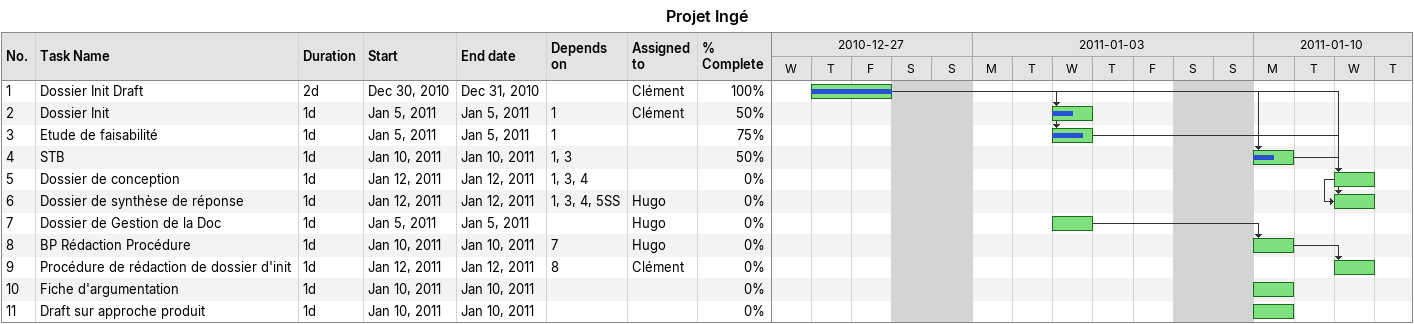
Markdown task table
Projet Ingé

| ID | Task | Duration | Start | Finish | Predecessors | Resources | % complete |
|---|---|---|---|---|---|---|---|
| 1 | Dossier Init Draft | 2d | 2010-12-30 | 2010-12-31 |  | Clément | 100 |
| 2 | Dossier Init | 1d | 2011-01-05 | 2011-01-05 | 1 | Clément | 50 |
| 3 | Etude de faisabilité | 1d | 2011-01-05 | 2011-01-05 | 1 |  | 75 |
| 4 | STB | 1d | 2011-01-10 | 2011-01-10 | 1, 3 |  | 50 |
| 5 | Dossier de conception | 1d | 2011-01-12 | 2011-01-12 | 1, 3, 4 |  | 0 |
| 6 | Dossier de synthèse de réponse | 1d | 2011-01-12 | 2011-01-12 | 1, 3, 4, 5SS | Hugo | 0 |
| 7 | Dossier de Gestion de la Doc | 1d | 2011-01-05 | 2011-01-05 |  | Hugo | 0 |
| 8 | BP Rédaction Procédure | 1d | 2011-01-10 | 2011-01-10 | 7 | Hugo | 0 |
| 9 | Procédure de rédaction de dossier d'init | 1d | 2011-01-12 | 2011-01-12 | 8 | Clément | 0 |
| 10 | Fiche d'argumentation | 1d | 2011-01-10 | 2011-01-10 |  |  | 0 |
| 11 | Draft sur approche produit | 1d | 2011-01-10 | 2011-01-10 |  |  | 0 |
